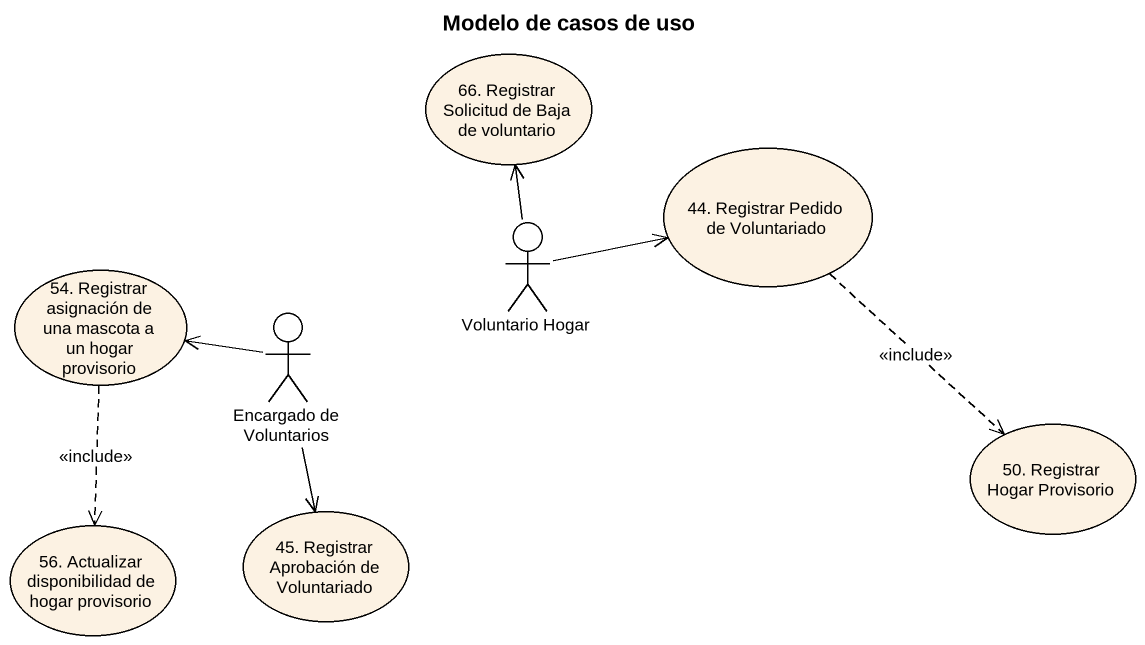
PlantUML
@startuml
title Modelo de casos de uso
usecase "66. Registrar Solicitud de Baja de voluntario" as u66_Registrar_Solicitud_de
usecase "44. Registrar Pedido de Voluntariado" as u44_Registrar_Pedido_de
usecase "54. Registrar asignación de una mascota a un hogar provisorio" as u54_Registrar_asignación_de
actor "Voluntario Hogar" as Voluntario_Hogar
actor "Encargado de Voluntarios" as Encargado_de_Voluntarios
usecase "50. Registrar Hogar Provisorio" as u50_Registrar_Hogar
usecase "56. Actualizar disponibilidad de hogar provisorio" as u56_Actualizar
usecase "45. Registrar Aprobación de Voluntariado" as u45_Registrar_Aprobación_de
u44_Registrar_Pedido_de ..> u50_Registrar_Hogar : <<include>>
u54_Registrar_asignación_de ..> u56_Actualizar : <<include>>
Voluntario_Hogar -up-> u66_Registrar_Solicitud_de
Voluntario_Hogar -right-> u44_Registrar_Pedido_de
Encargado_de_Voluntarios -left-> u54_Registrar_asignación_de
Encargado_de_Voluntarios --> u45_Registrar_Aprobación_de
@enduml
